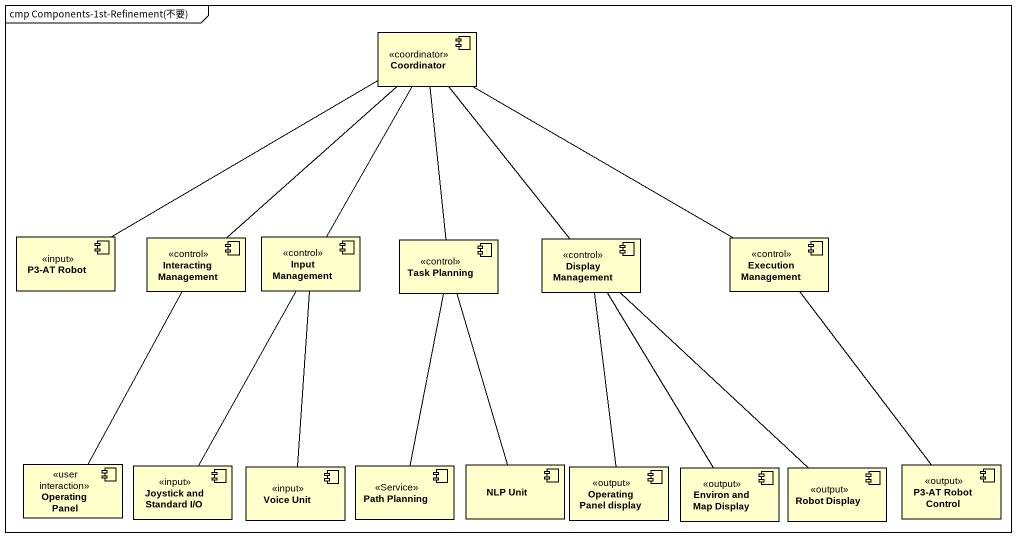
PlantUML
@startuml
mainframe cmp Components-1st-Refinement(不要)
component Coordinator <<coordinator>>
component "P3-AT Robot" as P3_AT_Robot <<input>>
component "Interacting Management" as Interacting_Management <<control>>
component "Input Management" as Input_Management <<control>>
component "Task Planning" as Task_Planning <<control>>
component "Display Management" as Display_Management <<control>>
component "Execution Management" as Execution_Management <<control>>
component "Operating Panel" as Operating_Panel <<user interaction>>
component "Joystick and Standard I/O" as Joystick_and_Standard_I_O <<input>>
component "Voice Unit" as Voice_Unit <<input>>
component "Path Planning" as Path_Planning <<Service>>
component "NLP Unit" as NLP_Unit
component "Operating Panel display" as Operating_Panel_display <<output>>
component "Environ and Map Display" as Environ_and_Map_Display <<output>>
component "Robot Display" as Robot_Display <<output>>
component "P3-AT Robot Control" as P3_AT_Robot_Control <<output>>
Coordinator -left- P3_AT_Robot
Coordinator -- Interacting_Management
Coordinator -- Input_Management
Coordinator -- Task_Planning
Coordinator -- Display_Management
Coordinator -right- Execution_Management
Interacting_Management -- Operating_Panel
Input_Management -- Joystick_and_Standard_I_O
Input_Management -- Voice_Unit
Task_Planning -- Path_Planning
Task_Planning -- NLP_Unit
Display_Management -- Operating_Panel_display
Display_Management -- Environ_and_Map_Display
Display_Management -- Robot_Display
Execution_Management -- P3_AT_Robot_Control
@enduml
